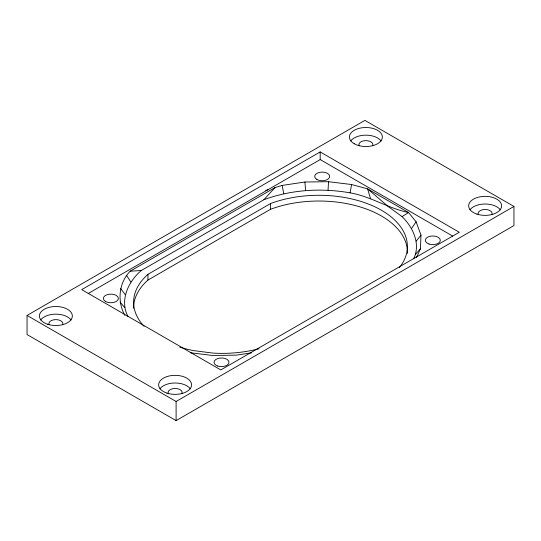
<?xml version="1.0" encoding="UTF-8"?>
<svg xmlns="http://www.w3.org/2000/svg" width="541" height="541" viewBox="0 0 541 541"><rect width="100%" height="100%" fill="white"/><g stroke="black" fill="none" stroke-linecap="round" stroke-linejoin="round"><path stroke-width="0.81" d="M124.903 315.403C117.005 301.384 118.749 282.74 130.171 271.203L275.031 187.571L282.091 185.428L304.928 182.013L328.509 181.708L351.582 184.528L367.596 188.87L408.57 212.532L416.097 221.776L420.979 235.098L420.452 248.711L416.516 257.502M128.007 316.532C119.385 300.37 128.332 281.381 141.323 270.5L263.873 199.744C291.342 189.587 321.34 187.808 350.081 192.846C370.666 196.376 388.168 208.353 408.57 212.532L402.058 216.623L388.086 206.439L367.596 188.87L370.45 198.371M413.791 258.51C420.817 243.93 412.932 227.058 402.058 216.623M328.069 190.161L328.509 181.708M350.081 192.846L351.582 184.528M411.627 228.376L416.097 221.776M416.279 241.083L420.979 235.098M415.779 254.074L420.452 248.711M263.873 199.744L275.031 187.571M27.05 315.437L364.898 120.386L513.95 206.439L513.95 225.563L176.102 420.614L27.05 334.561L27.05 315.437L176.102 401.49L513.95 206.439M320.184 151.933L81.705 289.624L220.816 369.936L459.295 232.251L320.184 151.933L320.184 159.581L88.217 293.506M144.089 326.372A88.568 51.138 0 0 1 147.95 274.328L270.5 203.572A88.568 51.138 0 0 1 376.692 207.703A88.568 51.138 0 0 1 399.332 267.741M133.6 308.316A88.568 51.138 0 0 1 147.95 280.062L270.5 209.306A88.568 51.138 0 0 1 362.044 207.521A88.568 51.138 0 0 1 407.373 253.472M265.665 190.412L268.045 189.688M251.565 352.847L236.072 355.16L212.491 355.464L190.243 352.746M130.171 271.203L141.323 270.5M320.184 159.581L452.743 236.119M120.021 302.081L124.721 307.565M120.548 288.468L125.221 294.575M126.459 275.281L130.854 281.996M282.091 185.428L283.795 193.698M304.928 182.013L305.577 190.446M270.5 203.572L270.5 209.306M176.102 401.49L176.102 420.614M147.95 274.328L147.95 280.062M359.109 145.718A7.026 4.058 0 0 1 365.892 140.613A7.026 4.058 0 0 1 372.681 145.718M478.345 214.561A7.026 4.058 0 0 1 485.135 209.455A7.026 4.058 0 0 1 491.918 214.561M49.082 324.715A7.026 4.058 0 0 1 55.865 319.603A7.026 4.058 0 0 1 62.655 324.715M168.319 393.557A7.026 4.058 0 0 1 175.108 388.452A7.026 4.058 0 0 1 181.891 393.557M40.643 320.022A16.473 9.515 0 0 1 55.865 314.152A16.473 9.515 0 0 1 71.087 320.022M159.886 388.864A16.473 9.515 0 0 1 175.108 382.994A16.473 9.515 0 0 1 190.331 388.864M350.669 141.032A16.473 9.515 0 0 1 365.892 135.155A16.473 9.515 0 0 1 381.114 141.032M469.913 209.874A16.473 9.515 0 0 1 485.135 204.004A16.473 9.515 0 0 1 500.357 209.874M259.011 348.729A88.568 51.138 0 0 1 212.965 353.09L193.367 350.588A88.568 51.138 0 0 1 179.768 347.126M47.628 324.248A16.473 9.515 0 0 0 72.345 316.012A16.473 9.515 0 0 0 47.628 307.775A16.473 9.515 0 0 0 47.628 324.248M166.871 393.091A16.473 9.515 0 0 0 191.582 384.854A16.473 9.515 0 0 0 166.871 376.617A16.473 9.515 0 0 0 166.871 393.091M476.898 214.101A16.473 9.515 0 0 0 501.608 205.864A16.473 9.515 0 0 0 476.898 197.627A16.473 9.515 0 0 0 476.898 214.101M354.24 143.744A16.473 9.515 0 0 0 381.804 139.483A16.473 9.515 0 0 0 361.631 127.832A16.473 9.515 0 0 0 354.24 143.744M105.576 301.493A7.493 4.328 0 0 0 118.114 299.552A7.493 4.328 0 0 0 108.937 294.257A7.493 4.328 0 0 0 105.576 301.493M316.898 179.49A7.493 4.328 0 0 0 329.435 177.549A7.493 4.328 0 0 0 320.258 172.248A7.493 4.328 0 0 0 316.898 179.49M429.074 244.045A7.493 4.328 0 0 0 440.32 240.299A7.493 4.328 0 0 0 429.074 236.552A7.493 4.328 0 0 0 429.074 244.045M217.752 366.047A7.493 4.328 0 0 0 228.999 362.301A7.493 4.328 0 0 0 217.752 358.555A7.493 4.328 0 0 0 217.752 366.047"/></g></svg>
